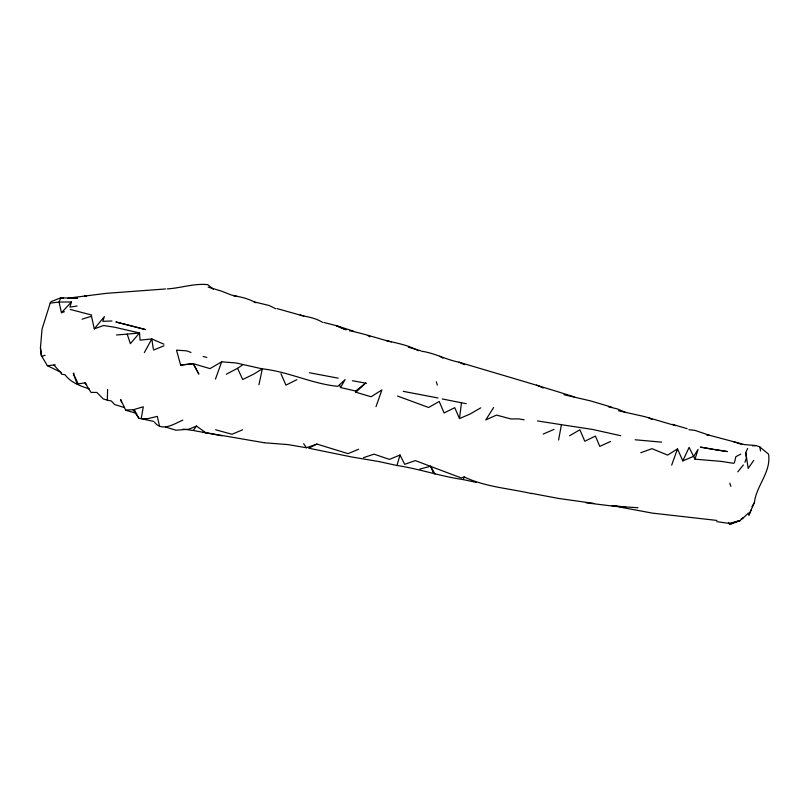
<?xml version="1.0" encoding="UTF-8"?>
<svg xmlns="http://www.w3.org/2000/svg" width="809" height="809" viewBox="0 0 809 809"><rect width="100%" height="100%" fill="white"/><g stroke="black" fill="none" stroke-linecap="round" stroke-linejoin="round"><path stroke-width="1.21" d="M125.607 410.011L124.505 407.594L114.605 404.551L111.43 401.031L107.314 400.101L107.597 389.523M89.293 388.927C80.516 386.045 70.656 382.586 65.114 374.779L61.494 374.142L60.867 372.221L47.357 365.708L41.087 355.141L40.45 347.718L42.028 329.162L50.401 302.465M480.718 407.847L470.282 413.935L459.512 418.566L461.454 402.781L442.21 398.938M751.237 509.761L748.841 515.252L754.413 502.338C756.496 485.37 771.341 471.94 768.55 454.162L759.762 446.881L756.142 445.577L744.523 444.606L709.311 435.232L694.83 430.337L688.874 429.71M558.584 440.015L561.426 424.685L592.532 429.437L620.736 435.707M258.951 384.74L262.328 368.864L236.208 362.978L221.666 361.805L210.006 368.621L193.28 363.676L180.66 365.092L176.504 350.155L186.596 350.843L190.985 352.431M50.209 303.092L59.067 302.06L71.374 301.99L69.938 307.137L77.088 305.994M378.915 461.575L396.986 465.488L400.01 455.002L389.422 459.411L374.071 454.152L363.534 457.641M740.761 454.092L735.846 456.711L734.471 462.556L733.642 463.335L721.385 461.393L694.971 459.188L698.066 449.41L693.717 456.266L682.806 460.908L677.517 448.904L667.607 455.113L652.003 448.671L640.799 452.716M744.947 462.263L746.454 457.965L745.756 452.625L747.658 448.419M376.023 406.644L381.899 389.938L371.119 396.744L355.899 392.254L355.697 391.06L365.496 383.112L366.538 383.304M215.477 379.077L221.666 361.805M671.672 465.135L677.517 448.904M396.986 465.488C419.386 468.886 440.743 476.38 463.163 479.565L464.194 476.936C485.37 487.028 509.003 488.373 531.665 493.601M63.254 298.117L60.837 297.732L59.067 302.06L61.464 312.719L64.417 311.718M682.806 460.908L689.116 447.357L694.971 459.188M86.654 384.548L85.016 382.849L78.2 383.881L73.477 374.021L73.943 373.131M144.356 352.562L151.819 338.931L163.903 344.199M355.697 391.06L340.538 387.541L345.099 379.593L337.879 386.328C312.021 383.891 288.267 371.553 262.328 368.864L253.692 374.152L242.69 379.502L237.573 368.317L243.165 364.525M752.006 506.697L754.372 502.632M493.621 407.524L485.754 419.922L496.504 415.098L510.924 418.951L518.66 418.89L524.181 419.8M753.735 460.442L748.183 468.391L745.756 452.625M183.056 429.114L193.22 430.469L196.506 426.06L205.648 432.653L263.997 442.705M737.848 471.839L743.37 464.932M82.022 319.201L91.478 316.218L94.289 328.869L104.361 316.632L102.763 321.304L111.966 320.991M61.464 312.719L71.374 301.99M355.899 392.254L365.496 383.112L352.35 380.726M741.398 519.671L748.456 512.967M740.761 519.408L743.542 517.447M569.607 435.768L579.881 429.761L584.796 441.239L595.424 436.071L599.793 446.386L610.522 441.481M226.328 374.213L237.573 368.317M358.65 449.228L348.072 453.647L316.906 444.06L308.765 448.206L351.268 456.893L378.663 461.514M296.893 379.664L285.931 385.124L280.966 373.707M182.824 420.104C174.289 423.805 161.952 432.299 154.408 422.086M543.173 434.079L554.013 429.387M242.558 429.812L231.961 434.271L215.639 429.771M153.619 350.044L163.994 345.777M196.506 426.06L188.77 429.225L175.958 430.216L165.461 426.98M50.967 301.717L60.837 297.732M738.91 520.713L729.688 524.363L728.525 522.574M264.492 442.786L287.964 444.596L306.449 447.761L316.906 444.06M45.051 355.313L41.684 356.405L40.45 347.718M464.194 476.936L461.14 477.907L415.32 460.594L404.692 464.326L400.01 455.002M94.289 328.869L103.552 325.501L114.645 327.24L139.532 332.974L140.068 340.174L151.819 338.931L153.295 348.982M419.871 469.078L430.6 466.237L434.999 474.094M729.111 523.372L740.286 520.591L729.688 524.363L729.111 523.372L716.784 521.653M47.357 365.708L55.295 364.859M67.986 298.177L106.131 293.354L165.572 288.965M180.66 365.092L193.27 363.686L198.852 374.122L193.28 363.676M127.185 334.117L139.532 332.974L130.37 343.663L127.185 334.117L116.516 334.977M386.196 340.569C396.855 343.198 408.424 345.119 418.273 350.722M752.653 445.86L756.142 445.577M707.015 435.394L709.311 435.232M125.789 410.032L133.04 409.718L135.123 410.982M72.861 298.339L77.644 298.228L61.059 297.854M585.959 502.814L612.282 506.029L637.977 507.739M593.786 503.38L558.837 498.486L531.361 493.328M349.559 330.76C363.615 333.541 377.479 338.334 391.334 341.914M716.885 520.43L652.297 513.108L612.029 505.625L625.236 507.021M233.912 295.963C241.547 296.832 249.192 298.986 255.897 302.788M635.166 439.772L661.62 442.159M608.408 406.796L617.216 408.869L625.306 412.317M561.426 424.685L537.55 420.943M713.942 449.531L727.271 451.574L700.442 447.114L712.628 449.308M133.04 409.718L138.895 418.223L153.558 421.398M421.792 351.278C434.676 353.037 446.123 359.762 458.865 362.139L464.609 364.677M193.22 430.469L222.03 435.829M309.493 372.757L338.132 378.157M618.541 410.78L644.642 416.615L675.748 425.726M461.454 402.781L466.267 403.681M203.049 432.188L207.579 433.037M84.409 295.882L86.593 296.296M403.256 391.354L437.962 397.967M303.769 315.914L300.109 315.176C307.764 316.906 315.864 318.058 322.569 322.387M564.015 394.752L590.499 400.88L611.725 407.18M574.228 396.885C536.094 384.771 497.515 373.738 459.138 362.22M167.251 288.894C180.69 288.166 193.917 283.19 207.66 284.647L213.364 289.177M463.163 479.565L476.107 482.376M237.219 296.316L231.232 294.961L221.12 290.997L208.196 287.155M254.026 301.848L269.023 305.458L275.707 308.725M353.654 331.184L336.261 325.673L346.09 329.9M91.761 315.085L70.282 309.432M203.11 356.476L206.861 357.416M323.822 322.457L336.402 325.683L343.956 328.97M276.971 308.573L301.433 315.439M107.314 400.101L103.38 399.009L96.847 392.446L91.043 392.416L85.016 382.849M126.133 410.396L136.681 413.419M408.373 347.213L420.953 350.863M672.532 424.361L687.165 428.689M733.116 441.512L741.853 444.475M397.522 396.036L428.628 407.493L439.206 401.456L444.09 412.964L454.749 407.696L459.512 418.566M536.62 385.044L543.274 388.037M648.879 417.929L651.953 419.517M439.803 356.284L442.998 358.225M367.964 335.614L369.915 336.847M53.94 365.081L60.897 372.797M303.638 443.656L306.449 447.761M138.895 418.223L133.819 409.587L143.304 406.775L141.231 418.607L147.956 418.627L157.31 416.382L159.525 426.262M124.505 407.594L120.602 399.454L121.502 402.063M430.6 466.237L433.634 473.346M339.618 385.246L340.538 387.541M77.128 383.911L73.316 373.283L73.477 374.021M729.819 483.185L730.861 486.33M436.284 381.747L437.366 385.084M759.762 446.881L760.531 450.977M130.249 325.612L115.879 321.972L145.448 329.566L130.249 325.612"/></g></svg>
